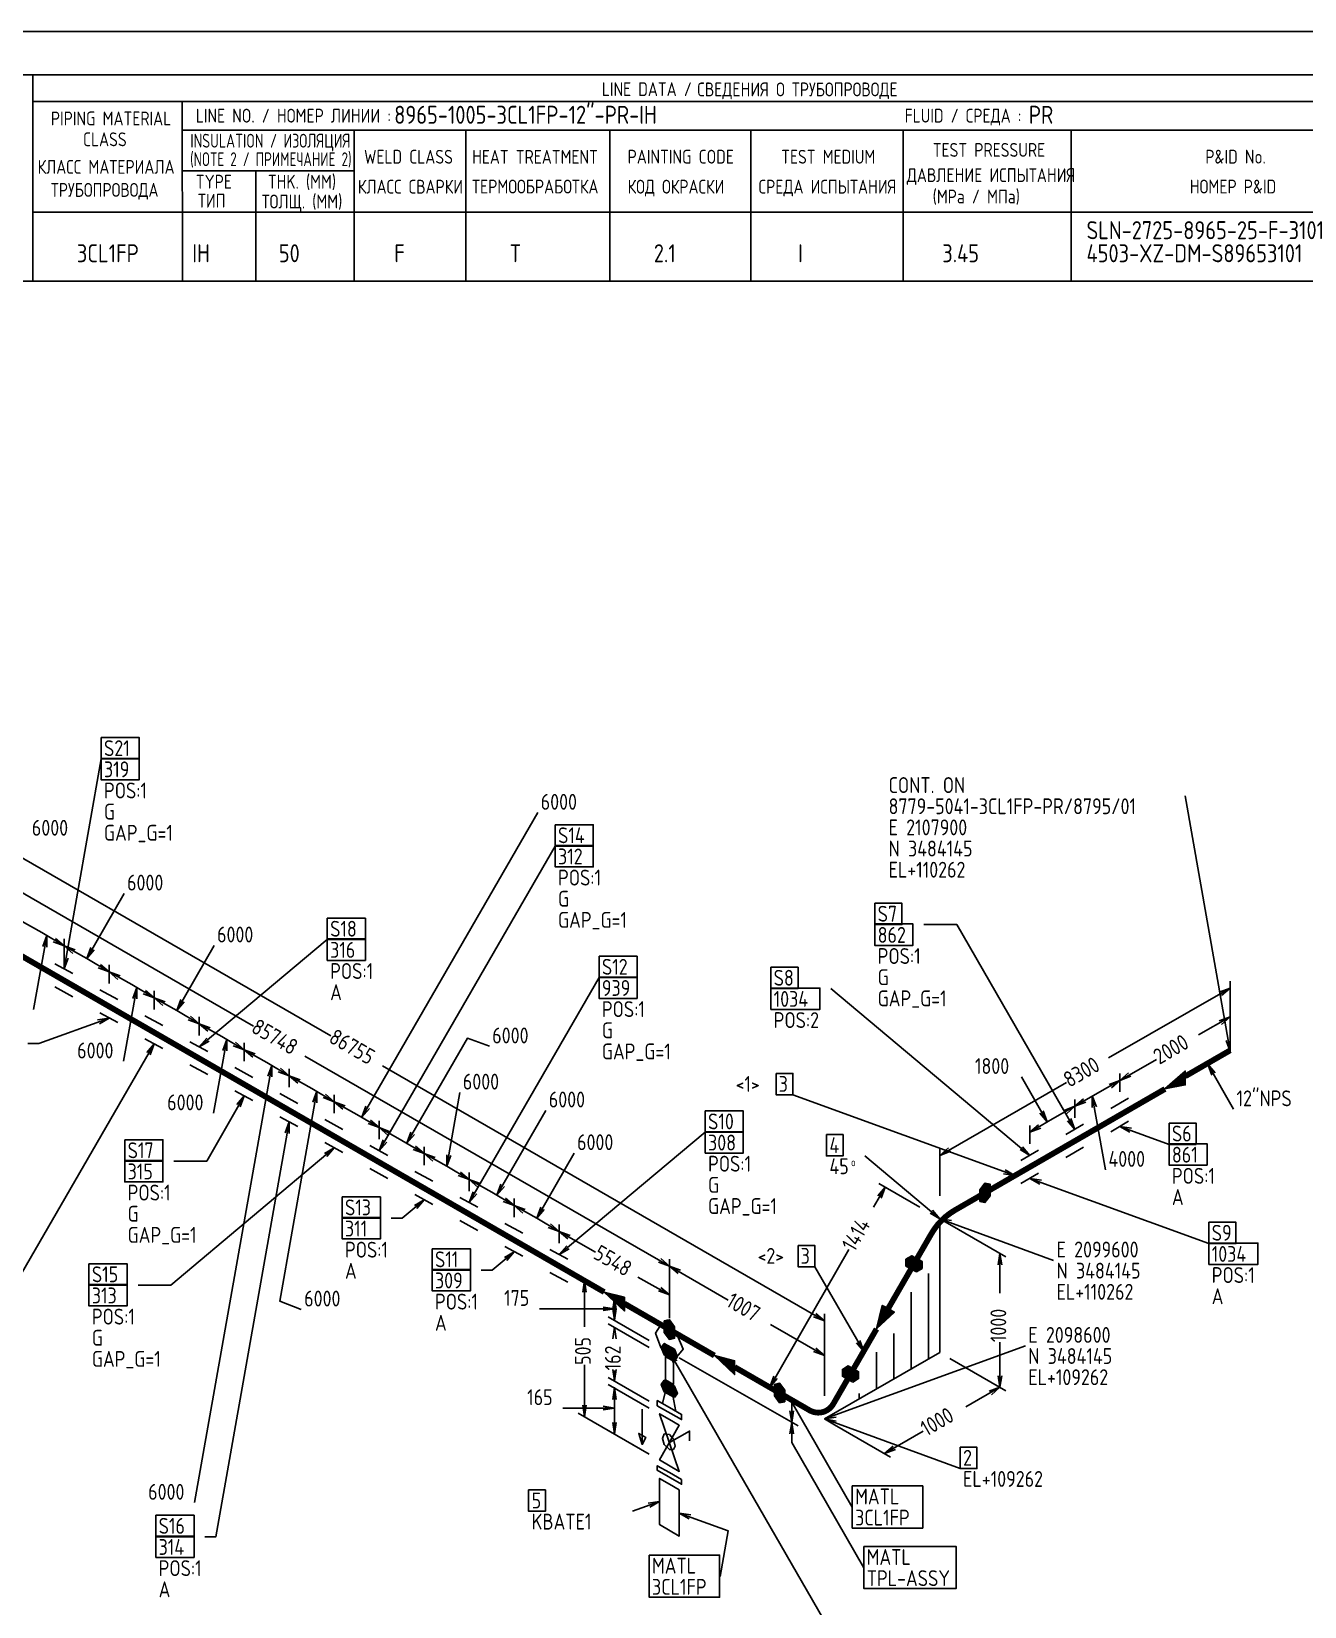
# Model space of a CAD drawing. Extents: x 0 to 594, y 0 to 420.
# Drawn here: x 162.1 to 382.8, y 147 to 420 of the extents above; entities that cross this region are included whole.
import ezdxf

# ---------------------------------------------------------------- set-up
doc = ezdxf.new("R2010")
doc.units = 0
doc.header["$MEASUREMENT"] = 0
doc.linetypes.add('BORDER_2012_SLN$0$8001.Solid', pattern=[0])
doc.layers.add('BORDER_2012_SLN$0$2', color=7, linetype='Continuous')
doc.layers.add('GT_1', color=7, linetype='Continuous')
for name, color, linetype, lineweight in [('BORDER_2012_SLN$0$BG_Level_1', 7, 'BORDER_2012_SLN$0$8001.Solid', 25), ('BORDER_2012_SLN$0$Level_1', 7, 'BORDER_2012_SLN$0$8001.Solid', 25), ('BORDER_2012_SLN$0$Level_18', 7, 'BORDER_2012_SLN$0$8001.Solid', 25)]:
    doc.layers.add(name, color=color, linetype=linetype, lineweight=lineweight)
doc.styles.add('BORDER_2012_SLN$0$GOST type A', font='GOST type A')
doc.styles.add('HTX1', font='')
doc.styles.get('HTX1').set_extended_font_data('GOST type A')

# ---------------------------------------------------------------- blocks, each defined once
blk = doc.blocks.new('BORDER_2012_SLN')
at = {"layer": 'BORDER_2012_SLN$0$2'}
blk.add_line((162.42, 407.85), (588.6, 407.85), dxfattribs=at)
at = {"layer": 'BORDER_2012_SLN$0$Level_1', "color": 7, "lineweight": -3}
for p, q in [((588.6, 412.5), (25.4, 412.5)), ((162.37, 412.47), (162.37, 376.76)), ((188.27, 407.78), (188.29, 376.7)), ((402.75, 402.9), (188.39, 402.9)), ((188.3, 395.82), (217.94, 395.83)), ((201.04, 395.76), (201.02, 376.7)), ((402.9, 388.7), (162.37, 388.68)), ((402.9, 376.7), (25.4, 376.7))]:
    blk.add_line(p, q, dxfattribs=at)
at = {"layer": 'BORDER_2012_SLN$0$Level_18', "color": 7, "lineweight": -3}
for p, q in [((218.07, 402.9), (218.07, 376.7)), ((237.39, 402.9), (237.39, 376.77)), ((262.35, 402.9), (262.35, 376.7)), ((286.82, 402.9), (286.82, 376.7)), ((313.2, 402.9), (313.2, 376.7)), ((342.34, 402.9), (342.34, 376.78))]:
    blk.add_line(p, q, dxfattribs=at)
at = {"layer": 'BORDER_2012_SLN$0$Level_18', "color": 7, "lineweight": -3, "flags": 128}
blk.add_lwpolyline([(0, 0), (0, 420), (594, 420), (594, 0)], close=True, dxfattribs=at)
at = {"layer": 'BORDER_2012_SLN$0$BG_Level_1', "color": 7, "style": 'BORDER_2012_SLN$0$GOST type A'}
for s, p in [('LINE DATA /', (261, 408.8)), ('СВЕДЕНИЯ О ТРУБОПРОВОДЕ', (277.54, 408.76)), ('PIPING MATERIAL', (165.49, 403.73)), ('LINE NO. / НОМЕР ЛИНИИ :', (190.62, 404.21)), ('FLUID / СРЕДА :', (313.48, 404.21)), ('CLASS', (171.06, 400.11)), ('WELD CLASS', (219.77, 397.09)), ('HEAT TREATMENT', (238.52, 397.07)), ('PAINTING CODE', (265.46, 397.1)), ('TEST MEDIUM', (292.08, 397.09)), ('TEST PRESSURE', (318.35, 398.27)), ('P&ID No.', (365.59, 397.1)), ('КЛАСС МАТЕРИАЛА', (163.18, 395.33)), ('ДАВЛЕНИЕ ИСПЫТАНИЯ', (313.85, 393.9)), ('ТРУБОПРОВОДА', (165.49, 391.34)), ('TYPE', (190.62, 392.76)), ('THK. (MM)', (203.11, 392.76)), ('КЛАСС СВАРКИ', (218.7, 391.9)), ('ТЕРМООБРАБОТКА', (238.5, 391.92)), ('КОД ОКРАСКИ', (265.46, 391.9)), ('СРЕДА ИСПЫТАНИЯ', (288.16, 391.9)), ('НОМЕР P&ID', (362.89, 391.92)), ('ТИП', (190.99, 389.47)), ('ТОЛЩ. (MM)', (202.04, 389.33)), ('(MPa / МПа)', (318.33, 390.19))]:
    blk.add_text(s, height=2.4, dxfattribs=at).set_placement(p)
for s, width, p in [('INSULATION / ИЗОЛЯЦИЯ', 0.9, (189.67, 399.87)), ('(NOTE 2 / ПРИМЕЧАНИЕ 2)', 0.85, (189.63, 396.66))]:
    blk.add_text(s, height=2.4, dxfattribs=dict(at, width=width)).set_placement(p)

msp = doc.modelspace()

# ---------------------------------------------------------------- linework, layer by layer
at = {"layer": 'GT_1', "flags": 128}
for points in [[(0, 0), (594, 0), (594, 420), (0, 420), (0, 0)], [(174.2, 297.6), (180.8, 297.6), (180.8, 293.9), (174.2, 293.9), (174.2, 297.6)], [(167.8, 257.5), (174.2, 293.9)], [(174.2, 294), (180.8, 294), (180.8, 290.3), (174.2, 290.3), (174.2, 294)], [(136.6, 290.5), (214, 245.9)], [(369.9, 243.2), (362.1, 287.5)], [(136.6, 284.5), (200.6, 247.6)], [(219.4, 231.8), (249.9, 284.6)], [(252.9, 282.5), (259.5, 282.5), (259.5, 278.8), (252.9, 278.8), (252.9, 282.5)], [(222.4, 226), (252.9, 278.8)], [(252.9, 278.9), (259.5, 278.9), (259.5, 275.2), (252.9, 275.2), (252.9, 278.9)], [(171.7, 259.3), (178.2, 270.6)], [(308.3, 268.9), (313, 268.9), (313, 265.2), (308.3, 265.2), (308.3, 268.9)], [(160, 266), (163.9, 263.8)], [(213.4, 266.3), (220, 266.3), (220, 262.6), (213.4, 262.6), (213.4, 266.3)], [(308.3, 265.3), (314.9, 265.3), (314.9, 261.6), (308.3, 261.6), (308.3, 265.3)], [(343, 229.7), (322.5, 265.2), (316.8, 265.2)], [(164.8, 263.3), (162.5, 250.5)], [(167.8, 261.5), (163.9, 263.8)], [(164.8, 261.3), (164.8, 263.3), (164.1, 261.4)], [(165.9, 262.2), (167.8, 261.5), (166.3, 262.8)], [(167.8, 259.5), (167.8, 262.7)], [(167.8, 259.5), (167.8, 262.7)], [(191.2, 244), (213.4, 262.6)], [(213.4, 262.7), (220, 262.7), (220, 259), (213.4, 259), (213.4, 262.7)], [(169.7, 260.8), (167.8, 261.5), (169.3, 260.2)], [(167.8, 261.5), (171.7, 259.3)], [(167.8, 259.5), (167.8, 257.5), (168.5, 259.4)], [(172.4, 261.2), (171.7, 259.3), (173, 260.8)], [(187.3, 250.3), (193.8, 261.6)], [(260.5, 259.7), (267.1, 259.7), (267.1, 256), (260.5, 256), (260.5, 259.7)], [(166.2, 258.4), (169.3, 256.7)], [(175.6, 257), (171.7, 259.3)], [(173.7, 257.7), (175.6, 257), (174.1, 258.3)], [(175.6, 255), (175.6, 258.2)], [(175.6, 255), (175.6, 258.2)], [(177.5, 256.3), (175.6, 257), (177.1, 255.7)], [(175.6, 257), (179.5, 254.8)], [(290.3, 257.8), (295, 257.8), (295, 254.1), (290.3, 254.1), (290.3, 257.8)], [(169.3, 252.7), (166.2, 254.4)], [(174, 253.9), (177.1, 252.2)], [(180.4, 254.3), (178.1, 241.5)], [(183.4, 252.5), (179.5, 254.8)], [(180.4, 252.3), (180.4, 254.3), (179.7, 252.4)], [(238, 217), (260.5, 256)], [(260.5, 256.1), (267.1, 256.1), (267.1, 252.4), (260.5, 252.4), (260.5, 256.1)], [(290.3, 254.2), (298.8, 254.2), (298.8, 250.5), (290.3, 250.5), (290.3, 254.2)], [(335.2, 225.2), (300.7, 254.1)], [(369.9, 254.2), (348.8, 242.1)], [(368.4, 252.9), (369.9, 254.2), (368, 253.5)], [(369.9, 245.2), (369.9, 255.4)], [(181.5, 253.2), (183.4, 252.5), (181.9, 253.8)], [(183.4, 250.5), (183.4, 253.7)], [(183.4, 250.5), (183.4, 253.7)], [(185.3, 251.8), (183.4, 252.5), (184.9, 251.2)], [(183.4, 252.5), (187.3, 250.3)], [(188, 252.2), (187.3, 250.3), (188.6, 251.8)], [(175.6, 249), (163.4, 244.6), (161.5, 244.6)], [(173.9, 248), (175.6, 249), (173.6, 248.7)], [(177.1, 248.2), (174, 249.9)], [(181.8, 249.4), (184.9, 247.7)], [(191.2, 248), (187.3, 250.3)], [(189.3, 248.7), (191.2, 248), (189.7, 249.3)], [(191.2, 246), (191.2, 249.2)], [(191.2, 246), (191.2, 249.2)], [(369.9, 249.2), (364.4, 246.1)], [(368.4, 247.9), (369.9, 249.2), (368, 248.5)], [(369.9, 245.2), (369.9, 250.4)], [(193.1, 247.3), (191.2, 248), (192.7, 246.7)], [(191.2, 248), (195.1, 245.8)], [(199, 243.5), (195.1, 245.8)], [(183.4, 244.5), (158.9, 202.1), (149.5, 202.1)], [(184.9, 243.7), (181.8, 245.4)], [(182.7, 242.6), (183.4, 244.5), (182.1, 243)], [(189.6, 244.9), (192.7, 243.2)], [(192.5, 245.5), (191.2, 244), (192.9, 245)], [(196, 245.3), (193.7, 232.5)], [(196, 243.3), (196, 245.3), (195.3, 243.4)], [(197.1, 244.2), (199, 243.5), (197.5, 244.8)], [(199, 241.5), (199, 244.7)], [(199, 241.5), (199, 244.7)], [(200.9, 242.8), (199, 243.5), (200.5, 242.2)], [(199, 243.5), (202.9, 241.3)], [(227.2, 227.3), (237.7, 245.5), (241.5, 244.1)], [(369.2, 245.1), (369.9, 243.2), (369.9, 245.2)], [(192.7, 239.2), (189.6, 240.9)], [(203.8, 240.8), (190.4, 165)], [(197.4, 240.4), (200.5, 238.7)], [(206.8, 239), (202.9, 241.3)], [(203.8, 238.8), (203.8, 240.8), (203.1, 238.9)], [(204.9, 239.7), (206.8, 239), (205.3, 240.3)], [(272.7, 206), (209.5, 242.4)], [(299.6, 196.5), (223, 240.7)], [(350.8, 238.2), (357.1, 241.8)], [(367.3, 239.5), (366, 241), (366.7, 239.1)], [(366, 241), (370.5, 233.2)], [(206.8, 237), (206.8, 240.2)], [(206.8, 237), (206.8, 240.2)], [(208.7, 238.3), (206.8, 239), (208.3, 237.7)], [(206.8, 239), (210.7, 236.8)], [(291.2, 239.4), (294.1, 239.4), (294.1, 235.7), (291.2, 235.7), (291.2, 239.4)], [(319.6, 225.2), (341.5, 237.8)], [(338.2, 231), (333.7, 238.8)], [(350.8, 238.2), (346.9, 236)], [(349.3, 236.9), (350.8, 238.2), (348.9, 237.5)], [(352.3, 239.5), (350.8, 238.2), (352.7, 238.9)], [(350.8, 236.2), (350.8, 239.4)], [(350.8, 236.2), (350.8, 239.4)], [(362.1, 238.7), (362.1, 237.4), (358.6, 236.7), (362.1, 239.8), (362.1, 237.6), (359, 236.9), (362.1, 239.7), (362.1, 237.7), (359.3, 237.1), (362.1, 239.6), (362.1, 237.9), (359.7, 237.3), (362.1, 239.4), (362.1, 238.1), (360, 237.5), (362.1, 239.3), (362.1, 238.2), (360.3, 237.7), (362.1, 239.1), (362.1, 238.4), (360.6, 237.9), (362.1, 238.9), (362.1, 238.5), (361, 238.1), (362.1, 238.8), (362.1, 238.7), (358.6, 236.7)], [(199, 235.5), (192.5, 224.2), (186.8, 224.2)], [(200.5, 234.7), (197.4, 236.4)], [(198.3, 233.6), (199, 235.5), (197.7, 234)], [(211.6, 236.3), (205.2, 199.9), (208.9, 198.5)], [(205.2, 235.9), (208.3, 234.2)], [(214.6, 234.5), (210.7, 236.8)], [(211.6, 234.3), (211.6, 236.3), (210.9, 234.4)], [(212.7, 235.2), (214.6, 234.5), (213.1, 235.8)], [(214.6, 232.5), (214.6, 235.7)], [(214.6, 232.5), (214.6, 235.7)], [(234.1, 223.3), (236.4, 236.1)], [(332.6, 221.7), (294.1, 235.7)], [(343, 233.7), (346.9, 236)], [(344.5, 235), (343, 233.7), (344.9, 234.4)], [(343, 231.7), (343, 234.9)], [(343, 231.7), (343, 234.9)], [(346.7, 233.6), (346, 235.5), (346, 233.5)], [(346, 235.5), (348.3, 222.7)], [(349.2, 233.3), (352.3, 235.1)], [(216.5, 233.8), (214.6, 234.5), (216.1, 233.2)], [(214.6, 234.5), (218.5, 232.3)], [(222.4, 230), (218.5, 232.3)], [(220.1, 233.7), (219.4, 231.8), (220.7, 233.3)], [(242.8, 218.3), (251.3, 233)], [(278.9, 232.9), (285.5, 232.9), (285.5, 229.2), (278.9, 229.2), (278.9, 232.9)], [(336.9, 232.5), (338.2, 231), (337.5, 232.9)], [(343, 233.7), (339.1, 231.5)], [(341.5, 232.4), (343, 233.7), (341.1, 233)], [(206.8, 231), (194.1, 159.1), (192.2, 159.1)], [(208.3, 230.2), (205.2, 231.9)], [(206.8, 229), (206.8, 231), (206.1, 229.1)], [(213, 231.4), (216.1, 229.7)], [(220.5, 230.7), (222.4, 230), (220.9, 231.3)], [(222.4, 228), (222.4, 231.2)], [(222.4, 228), (222.4, 231.2)], [(224.3, 229.3), (222.4, 230), (223.9, 228.7)], [(222.4, 230), (226.3, 227.8)], [(335.2, 229.2), (339.1, 231.5)], [(336.7, 230.5), (335.2, 229.2), (337.1, 229.9)], [(335.2, 227.2), (335.2, 230.4)], [(341.4, 228.8), (344.5, 230.6)], [(341.7, 231.2), (343, 229.7), (342.3, 231.6)], [(352.3, 231.1), (349.2, 229.3)], [(352.8, 229.9), (350.8, 230.2), (352.5, 229.2)], [(350.8, 230.2), (359.3, 227.1)], [(359.3, 230.8), (364, 230.8), (364, 227.1), (359.3, 227.1), (359.3, 230.8)], [(178.3, 227.9), (184.9, 227.9), (184.9, 224.2), (178.3, 224.2), (178.3, 227.9)], [(216.1, 225.7), (213, 227.4)], [(220.8, 226.9), (223.9, 225.2)], [(223.1, 227.9), (222.4, 226), (223.7, 227.5)], [(230.2, 225.5), (226.3, 227.8)], [(227.9, 229.2), (227.2, 227.3), (228.5, 228.8)], [(228.3, 226.2), (230.2, 225.5), (228.7, 226.8)], [(230.2, 223.5), (230.2, 226.7)], [(230.2, 223.5), (230.2, 226.7)], [(253.6, 208), (278.9, 229.2)], [(278.9, 229.3), (285.5, 229.3), (285.5, 225.6), (278.9, 225.6), (278.9, 229.3)], [(299.9, 228.8), (302.8, 228.8), (302.8, 225.1), (299.9, 225.1), (299.9, 228.8)], [(333.5, 226.2), (335.2, 225.2), (333.9, 226.7)], [(344.5, 226.6), (341.4, 224.8)], [(359.3, 227.2), (365.9, 227.2), (365.9, 223.5), (359.3, 223.5), (359.3, 227.2)], [(178.3, 224.3), (184.9, 224.3), (184.9, 220.6), (178.3, 220.6), (178.3, 224.3)], [(214.6, 226.5), (186.3, 202.7), (180.6, 202.7)], [(213.3, 225), (214.6, 226.5), (212.9, 225.5)], [(232.1, 224.8), (230.2, 225.5), (231.7, 224.2)], [(230.2, 225.5), (234.1, 223.3)], [(234.1, 225.3), (234.1, 223.3), (234.8, 225.2)], [(249.7, 214.3), (256.2, 225.6)], [(319.6, 214.2), (306.6, 225.1)], [(321.1, 226.5), (319.6, 225.2), (321.5, 225.9)], [(319.6, 218.2), (319.6, 226.4)], [(333.6, 224.3), (336.7, 226.1)], [(333.6, 224.3), (336.7, 226.1)], [(223.9, 221.2), (220.8, 222.9)], [(228.6, 222.4), (231.7, 220.7)], [(238, 221), (234.1, 223.3)], [(236.1, 221.7), (238, 221), (236.5, 222.3)], [(238, 219), (238, 222.2)], [(238, 219), (238, 222.2)], [(330.6, 222), (332.6, 221.7), (330.9, 222.7)], [(336.7, 222.1), (333.6, 220.3)], [(336.7, 222.1), (333.6, 220.3)], [(337.2, 220.9), (335.2, 221.2), (336.9, 220.2)], [(335.2, 221.2), (366.2, 209.9)], [(239.9, 220.3), (238, 221), (239.5, 219.7)], [(238, 221), (241.9, 218.8)], [(238.7, 218.9), (238, 217), (239.3, 218.5)], [(245.8, 216.5), (241.9, 218.8)], [(243.5, 220.2), (242.8, 218.3), (244.1, 219.8)], [(310.1, 219.7), (308.1, 216.2)], [(309.4, 217.8), (310.1, 219.7), (308.8, 218.2)], [(316.1, 216.2), (309, 220.3)], [(326.5, 217.2), (327.4, 217), (328.3, 218.2), (328.3, 220.2), (327.4, 220.4), (326.5, 219.2), (326.5, 217.2)], [(326.5, 219.2), (328.3, 219.2)], [(326.5, 219), (328.3, 219)], [(326.5, 218.8), (328.3, 218.8)], [(326.5, 218.6), (328.3, 218.6)], [(326.65, 219.4), (328.3, 219.4)], [(326.8, 219.6), (328.3, 219.6)], [(326.95, 219.8), (328.3, 219.8)], [(327.1, 220), (328.3, 220)], [(327.25, 220.2), (328.3, 220.2)], [(216, 218), (222.6, 218), (222.6, 214.3), (216, 214.3), (216, 218)], [(230.2, 217.5), (226.4, 214.3), (224.5, 214.3)], [(228.9, 216), (230.2, 217.5), (228.5, 216.5)], [(231.7, 216.7), (228.6, 218.4)], [(236.4, 217.9), (239.5, 216.2)], [(243.9, 217.2), (245.8, 216.5), (244.3, 217.8)], [(245.8, 214.5), (245.8, 217.7)], [(245.8, 214.5), (245.8, 217.7)], [(247.7, 215.8), (245.8, 216.5), (247.3, 215.2)], [(245.8, 216.5), (249.7, 214.3)], [(250.4, 216.2), (249.7, 214.3), (251, 215.8)], [(317.9, 215.2), (319.6, 214.2), (318.3, 215.7)], [(326.5, 218.4), (328.3, 218.4)], [(326.5, 218.2), (328.3, 218.2)], [(326.5, 218), (328.15, 218)], [(326.5, 217.8), (328, 217.8)], [(326.5, 217.6), (327.85, 217.6)], [(326.5, 217.4), (327.7, 217.4)], [(326.5, 217.2), (327.55, 217.2)], [(216, 214.4), (222.6, 214.4), (222.6, 210.7), (216, 210.7), (216, 214.4)], [(239.5, 212.2), (236.4, 213.9)], [(244.2, 213.4), (247.3, 211.7)], [(253.6, 212), (249.7, 214.3)], [(251.7, 212.7), (253.6, 212), (252.1, 213.3)], [(253.6, 210), (253.6, 213.2)], [(253.6, 210), (253.6, 213.2)], [(321.6, 213.9), (319.6, 214.2), (321.3, 213.2)], [(319.6, 214.2), (339.3, 207)], [(319.6, 214.2), (319.6, 191)], [(321.3, 213.2), (331, 207.6)], [(366.2, 213.6), (370.9, 213.6), (370.9, 209.9), (366.2, 209.9), (366.2, 213.6)], [(255.5, 211.3), (253.6, 212), (255.1, 210.7)], [(253.6, 212), (259.9, 208.4)], [(231.6, 209), (238.2, 209), (238.2, 205.3), (231.6, 205.3), (231.6, 209)], [(245.8, 208.5), (242, 205.3), (240.1, 205.3)], [(244.5, 207), (245.8, 208.5), (244.1, 207.5)], [(247.3, 207.7), (244.2, 209.4)], [(252, 208.9), (255.1, 207.2)], [(254.9, 209.5), (253.6, 208), (255.3, 209)], [(290.1, 185), (303.8, 208.9)], [(295, 209.6), (297.9, 209.6), (297.9, 205.9), (295, 205.9), (295, 209.6)], [(315.5, 205), (316.5, 205.6), (316.5, 206.8), (314.7, 207.8), (313.7, 207.2), (313.7, 206), (315.5, 205)], [(314.367, 207.6), (315.06, 207.6)], [(330.3, 206.2), (330, 208.2), (329.7, 206.2)], [(330, 208.2), (330, 201.3)], [(366.2, 210), (374.7, 210), (374.7, 206.3), (366.2, 206.3), (366.2, 210)], [(172.1, 206.4), (178.7, 206.4), (178.7, 202.7), (172.1, 202.7), (172.1, 206.4)], [(231.6, 205.4), (238.2, 205.4), (238.2, 201.7), (231.6, 201.7), (231.6, 205.4)], [(255.1, 203.2), (252, 204.9)], [(270.8, 206.7), (272.7, 206), (271.2, 207.3)], [(272.7, 199), (272.7, 207.2)], [(272.7, 197), (272.7, 207.2)], [(274.6, 205.3), (272.7, 206), (274.2, 204.7)], [(272.7, 206), (282.9, 200.1)], [(306.4, 191.2), (297.9, 205.9)], [(313.7, 207.2), (315.78, 207.2)], [(313.7, 207), (316.14, 207)], [(313.7, 206.8), (316.5, 206.8)], [(313.7, 206.6), (316.5, 206.6)], [(313.7, 206.4), (316.5, 206.4)], [(313.7, 206.2), (316.5, 206.2)], [(313.7, 206), (316.5, 206)], [(314.033, 207.4), (315.42, 207.4)], [(314.06, 205.8), (316.5, 205.8)], [(314.42, 205.6), (316.5, 205.6)], [(314.78, 205.4), (316.167, 205.4)], [(315.14, 205.2), (315.833, 205.2)], [(172.1, 202.8), (178.7, 202.8), (178.7, 199.1), (172.1, 199.1), (172.1, 202.8)], [(269.2, 197), (256.9, 204.1)], [(258.3, 201.5), (258, 203.5), (257.7, 201.5)], [(258, 203.5), (258, 195.5)], [(272.7, 201), (267.2, 204.1)], [(270.8, 201.7), (272.7, 201), (271.2, 202.3)], [(272.7, 197), (272.7, 202.2)], [(317.6, 204.7), (317.6, 189.9)], [(264.9, 199.5), (264.9, 198.2), (261.4, 201.5), (264.9, 200.6), (264.9, 198.4), (261.8, 201.3), (264.9, 200.5), (264.9, 198.5), (262.1, 201.1), (264.9, 200.4), (264.9, 198.7), (262.5, 200.9), (264.9, 200.2), (264.9, 198.9), (262.8, 200.7), (264.9, 200.1), (264.9, 199), (263.1, 200.5), (264.9, 199.9), (264.9, 199.2), (263.4, 200.4), (264.9, 199.7), (264.9, 199.3), (263.8, 200.2), (264.9, 199.6), (264.9, 199.5), (261.4, 201.5)], [(269.2, 197), (262.1, 201.1)], [(263.5, 198.5), (263.2, 200.5), (262.9, 198.5)], [(263.2, 200.5), (263.2, 198.6)], [(314.6, 201.5), (314.6, 188.1)], [(263.2, 198.6), (250.2, 198.6)], [(261.2, 198.3), (263.2, 198.6), (261.2, 198.9)], [(269.2, 193.1), (262.1, 197.2)], [(262.9, 198.6), (263.2, 196.6), (263.5, 198.6)], [(263.2, 196.6), (263.2, 198.6)], [(271.8, 194.5), (272.7, 193.3), (273.6, 193.5), (273.6, 195.5), (272.7, 196.7), (271.8, 196.5), (271.8, 194.5)], [(272.25, 196.6), (272.775, 196.6)], [(297.7, 197.2), (299.6, 196.5), (298.1, 197.8)], [(299.6, 183.5), (299.6, 197.7)], [(310.6, 198.6), (311.7, 198), (308.6, 195.1), (309.6, 199.2), (311.6, 198), (308.8, 195.5), (309.7, 199.1), (311.4, 198.1), (309, 195.8), (309.8, 199), (311.3, 198.2), (309.2, 196.2), (310, 199), (311.2, 198.3), (309.4, 196.5), (310.1, 198.9), (311, 198.4), (309.6, 196.8), (310.3, 198.8), (310.9, 198.4), (309.8, 197.1), (310.4, 198.7), (310.7, 198.5), (310, 197.5), (310.5, 198.6), (310.6, 198.6), (308.6, 195.1)], [(269.2, 191.9), (262.1, 196)], [(263.5, 193.4), (263.2, 195.4), (262.9, 193.4)], [(263.2, 195.4), (263.2, 194.5)], [(272.7, 195), (274, 194.2), (275.1, 191.6), (274, 190.3), (271.2, 191.9), (270.3, 194.4), (271.2, 195.8), (272.7, 195)], [(271.8, 196.4), (272.925, 196.4)], [(271.8, 196.2), (273.075, 196.2)], [(271.8, 196), (273.225, 196)], [(271.8, 195.8), (273.375, 195.8)], [(271.8, 195.6), (273.525, 195.6)], [(271.8, 195.4), (273.6, 195.4)], [(271.8, 195.2), (273.6, 195.2)], [(271.8, 195), (273.6, 195)], [(271.8, 194.8), (273.6, 194.8)], [(271.8, 194.6), (273.6, 194.6)], [(271.875, 194.4), (273.6, 194.4)], [(272.025, 194.2), (273.6, 194.2)], [(272.175, 194), (273.6, 194)], [(299.6, 190.5), (290.2, 195.9)], [(311.6, 194.3), (311.6, 186.4)], [(273.6, 189.6), (274.1, 190.3), (273.6, 191.6), (271.8, 192.6), (271.3, 191.9), (271.8, 190.6), (273.6, 189.6)], [(271.338, 191.8), (273.24, 191.8)], [(271.371, 192), (272.88, 192)], [(271.415, 191.6), (273.6, 191.6)], [(271.492, 191.4), (273.677, 191.4)], [(271.514, 192.2), (272.52, 192.2)], [(271.569, 191.2), (273.754, 191.2)], [(271.657, 192.4), (272.16, 192.4)], [(272.325, 193.8), (273.6, 193.8)], [(272.475, 193.6), (273.6, 193.6)], [(272.625, 193.4), (273.15, 193.4)], [(297.7, 191.2), (299.6, 190.5), (298.1, 191.8)], [(299.6, 179.5), (334.4, 192.2)], [(299.6, 183.5), (299.6, 191.7)], [(305.1, 192.7), (306.4, 191.2), (305.7, 193.1)], [(330, 185), (330, 192.8)], [(258, 179.9), (258, 188.9)], [(271.646, 191), (273.831, 191)], [(271.723, 190.8), (273.908, 190.8)], [(271.8, 190.6), (273.985, 190.6)], [(272.7, 189.9), (273.4, 189.5), (273.4, 185.5), (272, 186.3), (272, 190.3), (272.7, 189.9)], [(272.16, 190.4), (274.062, 190.4)], [(272.52, 190.2), (274.029, 190.2)], [(274, 189.6), (272.7, 191.1), (273.4, 189.2)], [(272.7, 191.1), (301.2, 141.7)], [(272.88, 190), (273.886, 190)], [(273.24, 189.8), (273.743, 189.8)], [(274.4, 190.1), (295, 178.3)], [(274.4, 190.1), (295, 178.3)], [(284, 188.5), (284, 187.2), (280.5, 190.5), (284, 189.6), (284, 187.4), (280.9, 190.3), (284, 189.5), (284, 187.5), (281.2, 190.1), (284, 189.4), (284, 187.7), (281.6, 189.9), (284, 189.2), (284, 187.9), (281.9, 189.7), (284, 189.1), (284, 188), (282.2, 189.5), (284, 188.9), (284, 188.2), (282.5, 189.4), (284, 188.7), (284, 188.3), (282.9, 189.2), (284, 188.6), (284, 188.5), (280.5, 190.5)], [(319.6, 191), (299.6, 179.5)], [(304.5, 185.9), (305.5, 186.5), (305.5, 187.7), (303.7, 188.7), (302.7, 188.1), (302.7, 186.9), (304.5, 185.9)], [(303.2, 188.4), (304.24, 188.4)], [(308.6, 191.1), (308.6, 184.7)], [(321.3, 190), (331, 184.4)], [(321.3, 190), (331, 184.4)], [(269.2, 182.6), (262.1, 186.7)], [(262.9, 188.1), (263.2, 186.1), (263.5, 188.1)], [(263.2, 186.1), (263.2, 187.9)], [(273.6, 183.2), (274.1, 183.9), (273.6, 185.2), (271.8, 186.2), (271.3, 185.5), (271.8, 184.2), (273.6, 183.2)], [(271.514, 185.8), (272.52, 185.8)], [(271.657, 186), (272.16, 186)], [(290.8, 186.9), (290.1, 185), (291.4, 186.5)], [(290.9, 183.5), (291.8, 182.3), (292.7, 182.5), (292.7, 184.5), (291.8, 185.7), (290.9, 185.5), (290.9, 183.5)], [(302.7, 188), (304.96, 188)], [(302.7, 187.8), (305.32, 187.8)], [(302.7, 187.6), (305.5, 187.6)], [(302.7, 187.4), (305.5, 187.4)], [(302.7, 187.2), (305.5, 187.2)], [(302.7, 187), (305.5, 187)], [(302.867, 188.2), (304.6, 188.2)], [(302.88, 186.8), (305.5, 186.8)], [(303.24, 186.6), (305.5, 186.6)], [(303.6, 186.4), (305.333, 186.4)], [(303.96, 186.2), (305, 186.2)], [(329.7, 187), (330, 185), (330.3, 187)], [(269.2, 181.4), (262.1, 185.5)], [(263.5, 182.9), (263.2, 184.9), (262.9, 182.9)], [(263.2, 184.9), (263.2, 180.9)], [(271.338, 185.4), (273.24, 185.4)], [(271.371, 185.6), (272.88, 185.6)], [(271.415, 185.2), (273.6, 185.2)], [(271.492, 185), (273.677, 185)], [(273.8, 180.8), (273.1, 184.5), (272.2, 185), (271.5, 182.2)], [(271.569, 184.8), (273.754, 184.8)], [(271.646, 184.6), (273.831, 184.6)], [(271.723, 184.4), (273.908, 184.4)], [(271.8, 184.2), (273.985, 184.2)], [(272.16, 184), (274.062, 184)], [(272.52, 183.8), (274.029, 183.8)], [(272.88, 183.6), (273.886, 183.6)], [(273.24, 183.4), (273.743, 183.4)], [(296.1, 181.5), (289, 185.6)], [(290.9, 185.4), (292.025, 185.4)], [(290.9, 185.2), (292.175, 185.2)], [(290.9, 185), (292.325, 185)], [(290.9, 184.8), (292.475, 184.8)], [(290.9, 184.6), (292.625, 184.6)], [(290.9, 184.4), (292.7, 184.4)], [(290.9, 184.2), (292.7, 184.2)], [(290.9, 184), (292.7, 184)], [(290.9, 183.8), (292.7, 183.8)], [(290.9, 183.6), (292.7, 183.6)], [(290.975, 183.4), (292.7, 183.4)], [(291.125, 183.2), (292.7, 183.2)], [(291.275, 183), (292.7, 183)], [(291.35, 185.6), (291.875, 185.6)], [(305.6, 183.9), (305.6, 183)], [(330, 185), (324.1, 181.6)], [(328.5, 183.7), (330, 185), (328.1, 184.3)], [(263.2, 181.4), (254.2, 181.4)], [(269.2, 173.4), (256.9, 180.5)], [(257.7, 181.9), (258, 179.9), (258.3, 181.9)], [(261.2, 181.1), (263.2, 181.4), (261.2, 181.7)], [(263.2, 176.9), (263.2, 180.9)], [(268, 181.2), (268, 175.1), (268.6, 176.3), (267.4, 177), (268, 175.1), (268, 181.2)], [(272.7, 181.5), (274.8, 180.3), (274.8, 179.4), (270.6, 181.8), (270.6, 182.7), (272.7, 181.5)], [(272.7, 179.4), (274.4, 178.4), (271, 172.4), (274.4, 170.4), (271, 180.4), (272.7, 179.4)], [(291.425, 182.8), (292.7, 182.8)], [(291.575, 182.6), (292.7, 182.6)], [(291.725, 182.4), (292.25, 182.4)], [(293.6, 180.9), (293.9, 178.9), (294.2, 180.9)], [(293.9, 178.9), (293.9, 182.4)], [(293.9, 182.4), (304.4, 164.2)], [(301.3, 180.5), (299.6, 179.5), (301.6, 179.8)], [(269.2, 173.4), (262.1, 177.5)], [(262.9, 178.9), (263.2, 176.9), (263.5, 178.9)], [(294.2, 176.9), (293.9, 178.9), (293.6, 176.9)], [(293.9, 178.9), (293.9, 175.4)], [(301.6, 179.1), (299.6, 179.5), (301.3, 178.5)], [(299.6, 179.5), (323.1, 170.9)], [(301.3, 178.5), (311, 172.9)], [(273.7, 174.8), (273.4, 174.2), (272.7, 174.2), (271.8, 175.1), (271.5, 176.1), (271.8, 176.9), (272.7, 176.8), (273.4, 176), (273.7, 174.8)], [(272.7, 175.4), (276.2, 177.4), (276.2, 175.7)], [(293.9, 175.4), (306.4, 153.7)], [(310, 173.5), (316.7, 177.4)], [(311.5, 174.8), (310, 173.5), (311.9, 174.2)], [(323.1, 174.6), (326, 174.6), (326, 170.9), (323.1, 170.9), (323.1, 174.6)], [(272.7, 170.2), (274.8, 169), (274.8, 168.2), (270.6, 170.6), (270.6, 171.4), (272.7, 170.2)], [(248.3, 167.2), (251.2, 167.2), (251.2, 163.5), (248.3, 163.5), (248.3, 167.2)], [(272.7, 168.2), (274.4, 167.2), (274.4, 159.2), (271, 161.2), (271, 169.2), (272.7, 168.2)], [(304.4, 167.9), (316.6, 167.9), (316.6, 160.6), (304.4, 160.6), (304.4, 167.9)], [(271, 165.2), (266.3, 163.5)], [(269.3, 164.2), (271, 165.2), (269, 164.9)], [(183.7, 162.8), (190.3, 162.8), (190.3, 159.1), (183.7, 159.1), (183.7, 162.8)], [(276.4, 162.9), (274.4, 163.2), (276.1, 162.2)], [(274.4, 163.2), (282.9, 160.1), (281.5, 152.2)], [(183.7, 159.2), (190.3, 159.2), (190.3, 155.5), (183.7, 155.5), (183.7, 159.2)], [(269.2, 155.9), (281.4, 155.9), (281.4, 148.6), (269.2, 148.6), (269.2, 155.9)], [(306.4, 157.4), (322.4, 157.4), (322.4, 150.1), (306.4, 150.1), (306.4, 157.4)]]:
    msp.add_lwpolyline(points, dxfattribs=at)
at = {"layer": 'GT_1', "const_width": 1, "flags": 128}
for points in [[(167.8, 255.5), (160, 260)], [(175.6, 251), (167.8, 255.5)], [(183.4, 246.5), (175.6, 251)], [(191.2, 242), (183.4, 246.5)], [(369.9, 243.4), (362.1, 238.9)], [(199, 237.5), (191.2, 242)], [(206.8, 233), (199, 237.5)], [(358.6, 236.7), (350.8, 232.2)], [(214.6, 228.5), (206.8, 233)], [(350.8, 232.2), (343, 227.7)], [(222.4, 224), (214.6, 228.5)], [(343, 227.7), (335.2, 223.2)], [(230.2, 219.5), (222.4, 224)], [(335.2, 223.2), (327.4, 218.7)], [(238, 215), (230.2, 219.5)], [(327.4, 218.7), (322.2, 215.7)], [(245.8, 210.5), (238, 215)], [(253.6, 206), (245.8, 210.5)], [(318.1, 211.6), (315.1, 206.4)], [(261.4, 201.5), (253.6, 206)], [(315.1, 206.4), (310.6, 198.6)], [(272.7, 195), (264.9, 199.5)], [(280.5, 190.5), (272.7, 195)], [(308.6, 195.1), (304.1, 187.3)], [(291.8, 184), (284, 188.5)], [(304.1, 187.3), (301.1, 182.1)], [(297, 181), (291.8, 184)]]:
    msp.add_lwpolyline(points, dxfattribs=at)
for points in [[(322.2, 215.7, 0.13166), (318.1, 211.6)], [(301.1, 182.1, -0.414035), (297, 181)]]:
    msp.add_lwpolyline(points, format="xyb", dxfattribs=at)

# ---------------------------------------------------------------- block references
at = {"linetype": 'Continuous'}
msp.add_blockref('BORDER_2012_SLN', (0, 0), dxfattribs=at)

# ---------------------------------------------------------------- texts
at = {"layer": 'GT_1', "style": 'HTX1', "width": 1.02}
for s, height, p in [('8965-1005-3CL1FP-12"-PR-IH', 3.125, (225, 404)), ('PR', 3.125, (335, 404)), ('SLN-2725-8965-25-F-3101', 3.125, (345, 384)), ('3CL1FP', 3.125, (170, 380)), ('IH', 3.125, (190, 380)), ('50', 3.125, (205, 380)), ('F', 3.125, (225, 380)), ('T', 3.125, (245, 380)), ('2.1', 3.125, (270, 380)), ('I', 3.125, (295, 380)), ('3.45', 3.125, (320, 380)), ('4503-XZ-DM-S89653101', 3.125, (345, 380)), ('S21', 2.75, (174.7, 294.4)), ('319', 2.75, (174.7, 290.733)), ('POS:1', 2.75, (174.7, 287.067)), ('CONT. ON', 2.75, (310.686, 288)), ('6000', 2.75, (250.4, 285.1)), ('8779-5041-3CL1FP-PR/8795/01', 2.75, (310.686, 284.333)), ('G', 2.75, (174.7, 283.4)), ('6000', 2.75, (162.2, 280.6)), ('GAP_G=1', 2.75, (174.7, 279.733)), ('S14', 2.75, (253.4, 279.3)), ('E 2107900', 2.75, (310.686, 280.667)), ('N 3484145', 2.75, (310.686, 277)), ('312', 2.75, (253.4, 275.633)), ('EL+110262', 2.75, (310.686, 273.333)), ('6000', 2.75, (178.7, 271.1)), ('POS:1', 2.75, (253.4, 271.967)), ('G', 2.75, (253.4, 268.3)), ('S7', 2.75, (308.8, 265.7)), ('6000', 2.75, (194.3, 262.1)), ('S18', 2.75, (213.9, 263.1)), ('GAP_G=1', 2.75, (253.4, 264.633)), ('316', 2.75, (213.9, 259.433)), ('862', 2.75, (308.8, 262.033)), ('POS:1', 2.75, (308.8, 258.367)), ('POS:1', 2.75, (213.9, 255.767)), ('S12', 2.75, (261, 256.5)), ('S8', 2.75, (290.771, 254.6)), ('G', 2.75, (308.8, 254.7)), ('A', 2.75, (213.9, 252.1)), ('939', 2.75, (261, 252.833)), ('POS:1', 2.75, (261, 249.167)), ('1034', 2.75, (290.771, 250.933)), ('GAP_G=1', 2.75, (308.8, 251.033)), ('POS:2', 2.75, (290.771, 247.267)), ('6000', 2.75, (242, 244.6)), ('G', 2.75, (261, 245.5)), ('6000', 2.75, (170.057, 242)), ('GAP_G=1', 2.75, (261, 241.833)), ('1800', 2.75, (325.657, 239.3)), ('6000', 2.75, (236.9, 236.6)), ('<1>', 2.75, (284.171, 236.2)), ('3', 2.75, (291.651, 236.2)), ('6000', 2.75, (185.657, 233)), ('6000', 2.75, (251.8, 233.5)), ('12"NPS', 2.75, (371, 233.7)), ('S10', 2.75, (279.4, 229.7)), ('S6', 2.75, (359.8, 227.6)), ('S17', 2.75, (178.8, 224.7)), ('6000', 2.75, (256.7, 226.1)), ('308', 2.75, (279.4, 226.033)), ('4', 2.75, (300.443, 225.6)), ('861', 2.75, (359.8, 223.933)), ('POS:1', 2.75, (279.4, 222.367)), ('45', 2.75, (300.443, 221.933)), ('o', 1.375, (304.183, 223.308)), ('4000', 2.75, (348.8, 223.2)), ('315', 2.75, (178.8, 221.033)), ('G', 2.75, (279.4, 218.7)), ('POS:1', 2.75, (359.8, 220.267)), ('POS:1', 2.75, (178.8, 217.367)), ('A', 2.75, (359.8, 216.6)), ('G', 2.75, (178.8, 213.7)), ('S13', 2.75, (216.471, 214.8)), ('GAP_G=1', 2.75, (279.4, 215.033)), ('311', 2.75, (216.471, 211.133)), ('S9', 2.75, (366.7, 210.4)), ('GAP_G=1', 2.75, (178.8, 210.033)), ('POS:1', 2.75, (216.471, 207.467)), ('E 2099600', 2.75, (339.8, 207.5)), ('S11', 2.75, (232.071, 205.8)), ('<2>', 2.75, (287.971, 206.4)), ('3', 2.75, (295.451, 206.4)), ('1034', 2.75, (366.7, 206.733)), ('S15', 2.75, (172.6, 203.2)), ('A', 2.75, (216.471, 203.8)), ('309', 2.75, (232.071, 202.133)), ('N 3484145', 2.75, (339.8, 203.833)), ('POS:1', 2.75, (366.7, 203.067)), ('313', 2.75, (172.6, 199.533)), ('EL+110262', 2.75, (339.8, 200.167)), ('A', 2.75, (366.7, 199.4)), ('6000', 2.75, (209.4, 199)), ('POS:1', 2.75, (232.071, 198.467)), ('175', 2.75, (244.043, 199.1)), ('POS:1', 2.75, (172.6, 195.867)), ('A', 2.75, (232.071, 194.8)), ('G', 2.75, (172.6, 192.2)), ('E 2098600', 2.75, (334.9, 192.7)), ('GAP_G=1', 2.75, (172.6, 188.533)), ('N 3484145', 2.75, (334.9, 189.033)), ('EL+109262', 2.75, (334.9, 185.367)), ('165', 2.75, (248.043, 181.9)), ('2', 2.75, (323.6, 171.4)), ('EL+109262', 2.75, (323.6, 167.733)), ('6000', 2.75, (182.357, 165.5)), ('5', 2.75, (248.829, 164)), ('MATL', 2.75, (304.9, 164.7)), ('S16', 2.75, (184.171, 159.6)), ('KBATE1', 2.75, (248.829, 160.333)), ('3CL1FP', 2.75, (304.9, 161.033)), ('314', 2.75, (184.171, 155.933)), ('MATL', 2.75, (306.9, 154.2)), ('POS:1', 2.75, (184.171, 152.267)), ('MATL', 2.75, (269.686, 152.7)), ('TPL-ASSY', 2.75, (306.9, 150.533)), ('A', 2.75, (184.171, 148.6)), ('3CL1FP', 2.75, (269.686, 149.033))]:
    msp.add_text(s, height=height, dxfattribs=at).set_placement(p)
for s, rotation, p in [('85748', 330, (200.017, 246.655)), ('86755', 330, (213.467, 244.905)), ('2000', 30, (357.634, 240.862)), ('8300', 30, (342.034, 236.862)), ('1414', 60, (304.798, 208.332)), ('5548', 330, (259.334, 207.433)), ('1007', 330, (282.334, 199.183)), ('1000', 90, (331.092, 192.829)), ('505', 90, (259.078, 188.871)), ('162', 90, (264.274, 187.921)), ('1000', 30, (317.276, 176.412))]:
    msp.add_text(s, height=2.75, rotation=rotation, dxfattribs=at).set_placement(p)

doc.saveas('drawing.dxf')
